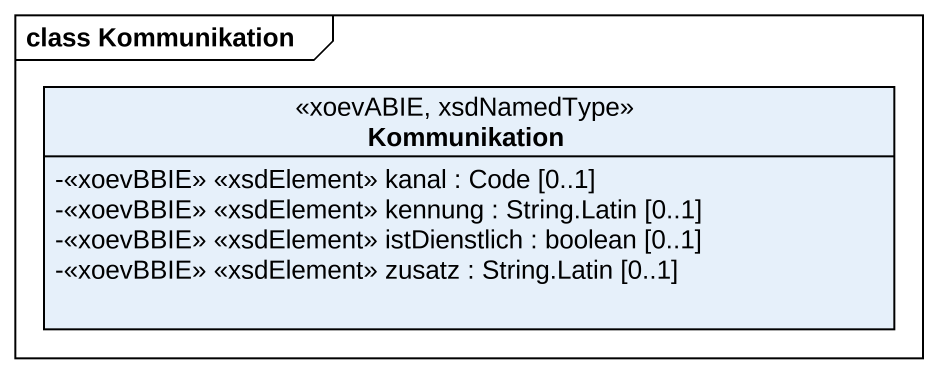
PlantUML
@startuml
mainframe class Kommunikation
hide circle
hide empty members
skinparam classAttributeIconSize 0
class Kommunikation <<xoevABIE, xsdNamedType>> {
  -<<xoevBBIE>> <<xsdElement>> kanal : Code [0..1]
  -<<xoevBBIE>> <<xsdElement>> kennung : String.Latin [0..1]
  -<<xoevBBIE>> <<xsdElement>> istDienstlich : boolean [0..1]
  -<<xoevBBIE>> <<xsdElement>> zusatz : String.Latin [0..1]
}
@enduml
